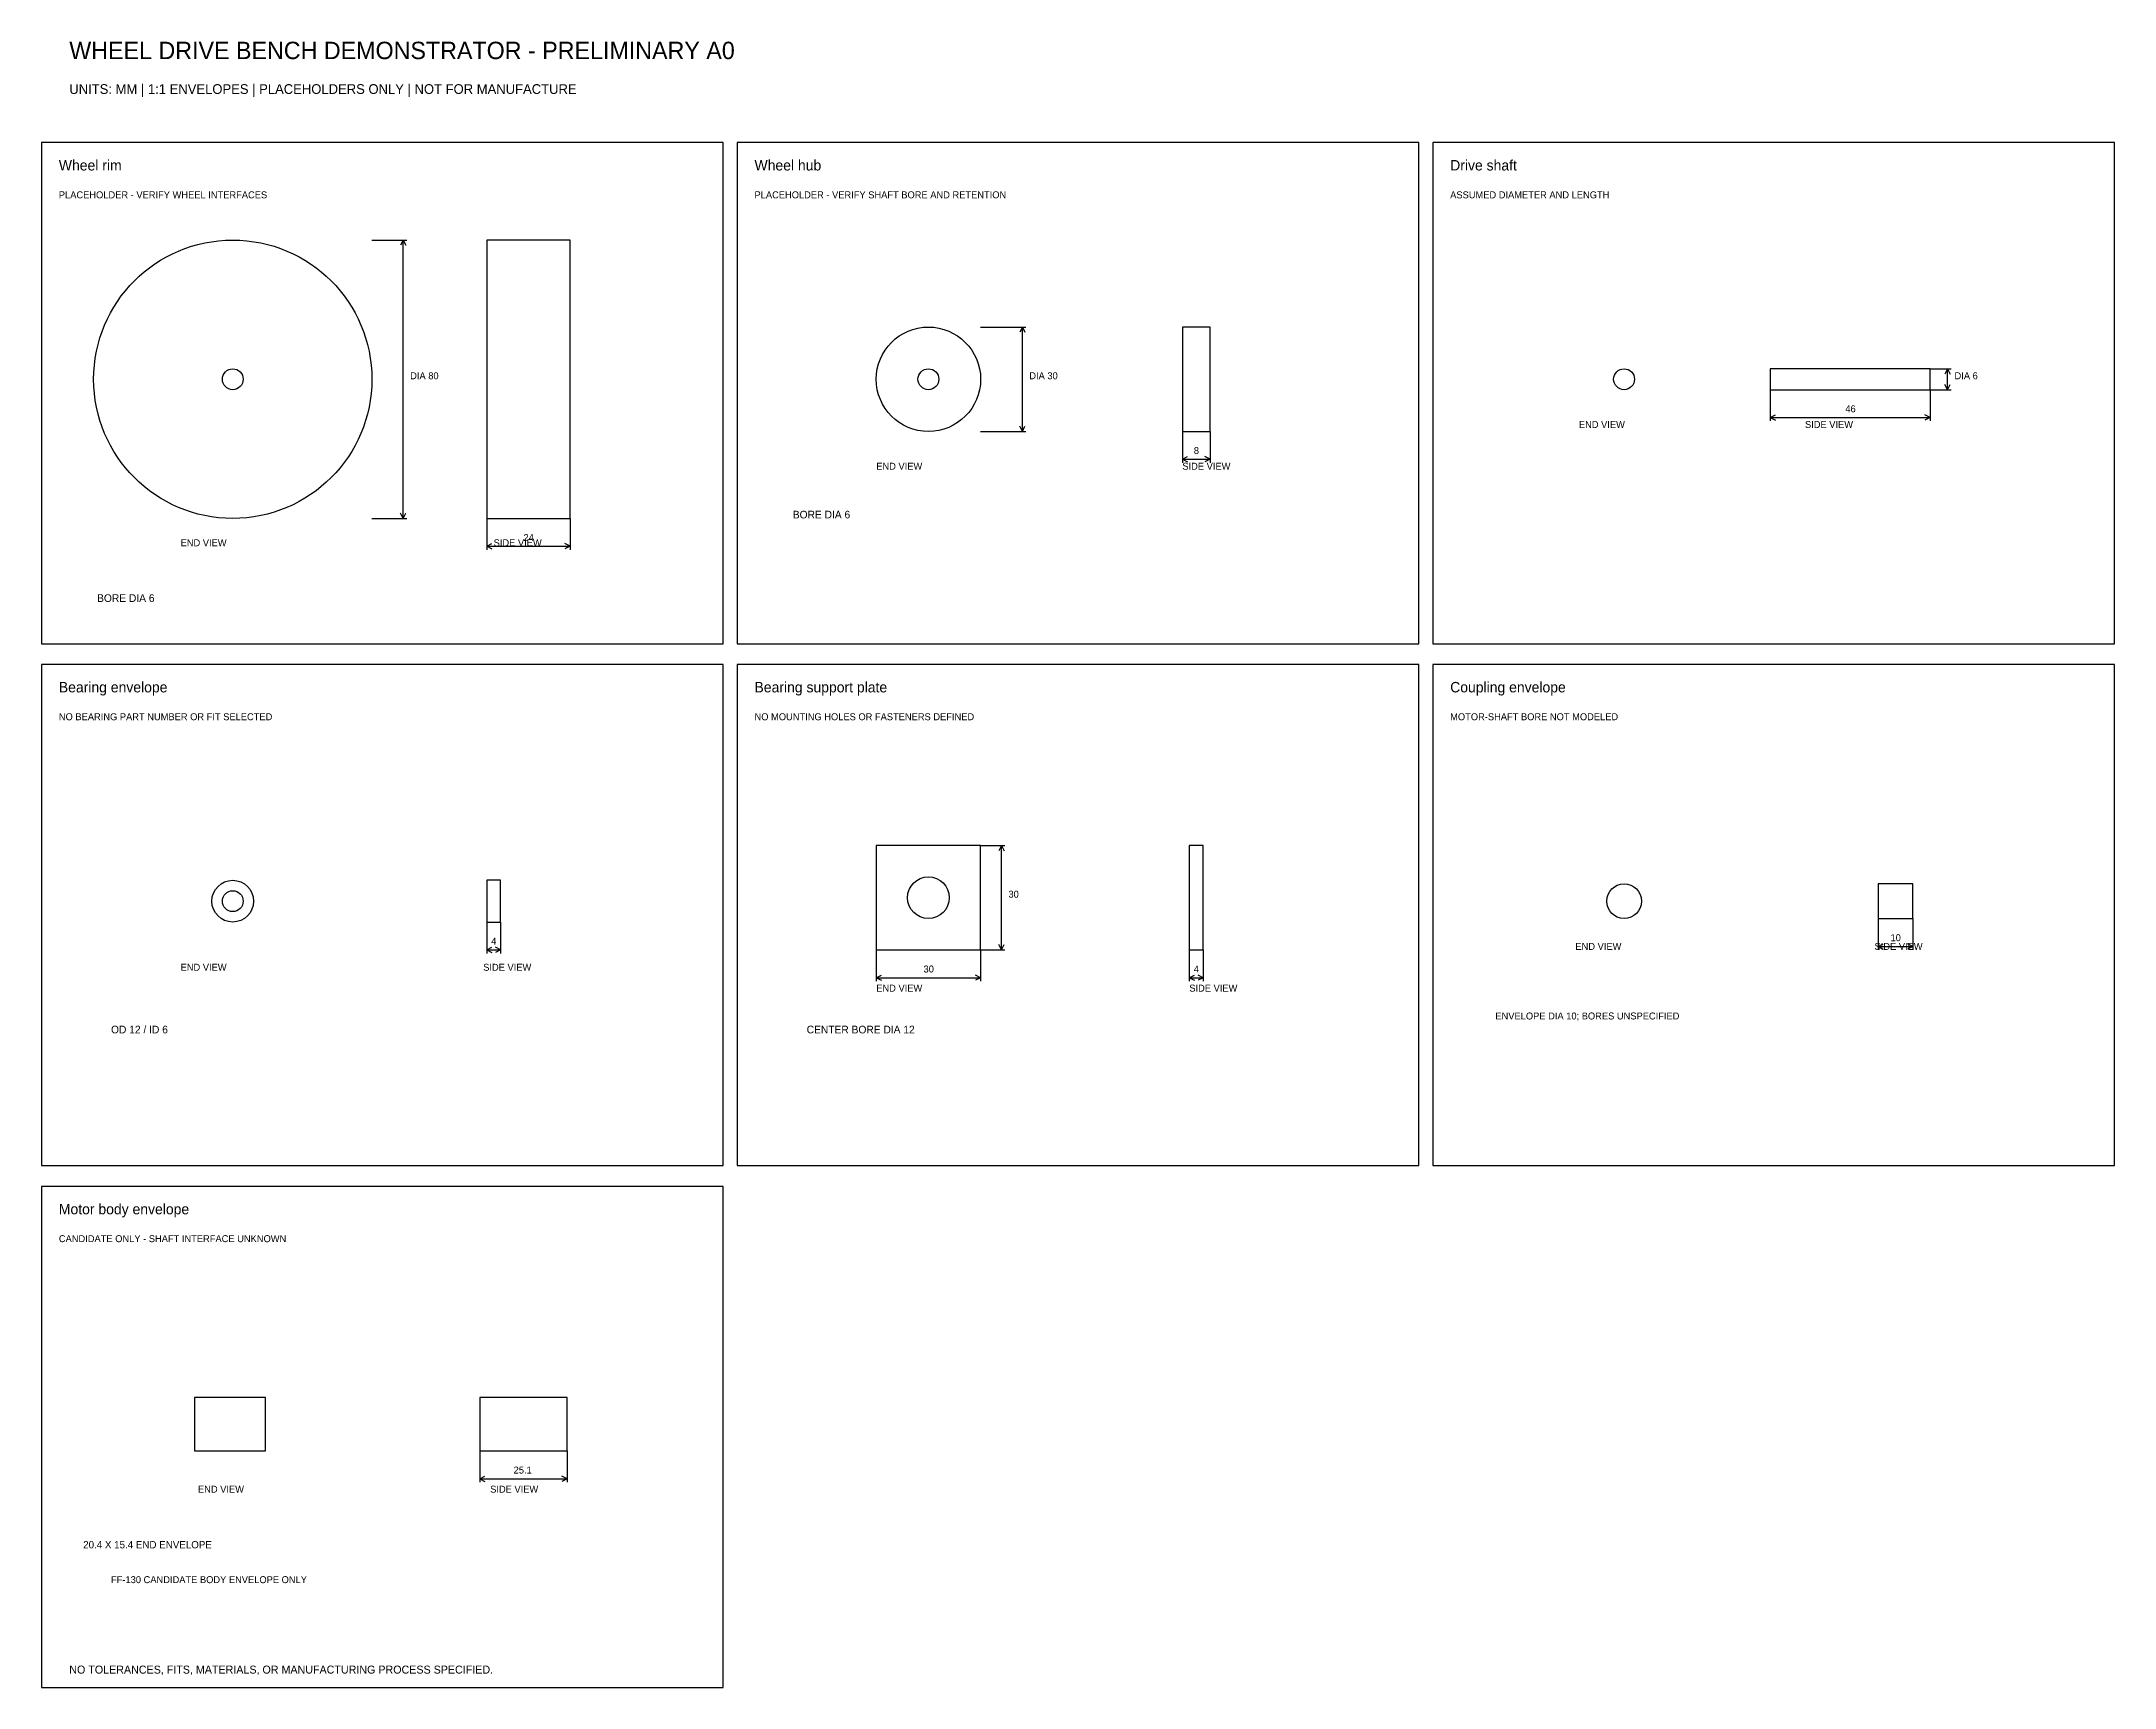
# Model space of a CAD drawing. Header units: millimetres. Extents: x 0 to 596, y 0 to 473.
import ezdxf

# ---------------------------------------------------------------- set-up
doc = ezdxf.new("R2010")
doc.units = ezdxf.units.MM
for name, color, linetype in [('DIMENSIONS', 2, 'CONTINUOUS'), ('FRAME', 8, 'CONTINUOUS'), ('OUTLINE', 7, 'CONTINUOUS'), ('TEXT', 3, 'CONTINUOUS')]:
    doc.layers.add(name, color=color, linetype=linetype)

msp = doc.modelspace()

# ---------------------------------------------------------------- linework, layer by layer
at = {"layer": 'DIMENSIONS'}
for p, q in [((95, 416), (105, 416)), ((104, 416), (103.25, 414.5)), ((104, 336), (104, 416)), ((104, 416), (104.75, 414.5)), ((270, 391), (283, 391)), ((282, 391), (281.25, 389.5)), ((282, 361), (282, 391)), ((282, 391), (282.75, 389.5)), ((543, 379), (549, 379)), ((548, 379), (547.25, 377.5)), ((548, 373), (548, 379)), ((548, 379), (548.75, 377.5)), ((497, 373), (497, 364)), ((543, 373), (543, 364)), ((543, 373), (549, 373)), ((548, 373), (547.25, 374.5)), ((548, 373), (548.75, 374.5)), ((497, 365), (498.5, 365.75)), ((497, 365), (543, 365)), ((497, 365), (498.5, 364.25)), ((543, 365), (541.5, 365.75)), ((543, 365), (541.5, 364.25)), ((270, 361), (283, 361)), ((282, 361), (281.25, 362.5)), ((282, 361), (282.75, 362.5)), ((328, 361), (328, 352)), ((336, 361), (336, 352)), ((328, 353), (329.5, 353.75)), ((328, 353), (336, 353)), ((328, 353), (329.5, 352.25)), ((336, 353), (334.5, 353.75)), ((336, 353), (334.5, 352.25)), ((95, 336), (105, 336)), ((104, 336), (103.25, 337.5)), ((104, 336), (104.75, 337.5)), ((128, 336), (128, 327)), ((152, 336), (152, 327)), ((128, 328), (129.5, 328.75)), ((128, 328), (152, 328)), ((128, 328), (129.5, 327.25)), ((152, 328), (150.5, 328.75)), ((152, 328), (150.5, 327.25)), ((270, 242), (277, 242)), ((276, 242), (275.25, 240.5)), ((276, 212), (276, 242)), ((276, 242), (276.75, 240.5)), ((528, 221), (528, 212)), ((538, 221), (538, 212)), ((128, 220), (128, 211)), ((132, 220), (132, 211)), ((128, 212), (129.5, 212.75)), ((128, 212), (132, 212)), ((128, 212), (129.5, 211.25)), ((132, 212), (130.5, 212.75)), ((132, 212), (130.5, 211.25)), ((240, 212), (240, 203)), ((270, 212), (270, 203)), ((270, 212), (277, 212)), ((276, 212), (275.25, 213.5)), ((276, 212), (276.75, 213.5)), ((330, 212), (330, 203)), ((334, 212), (334, 203)), ((528, 213), (529.5, 213.75)), ((528, 213), (538, 213)), ((528, 213), (529.5, 212.25)), ((538, 213), (536.5, 213.75)), ((538, 213), (536.5, 212.25)), ((240, 204), (241.5, 204.75)), ((240, 204), (270, 204)), ((240, 204), (241.5, 203.25)), ((270, 204), (268.5, 204.75)), ((270, 204), (268.5, 203.25)), ((330, 204), (331.5, 204.75)), ((330, 204), (334, 204)), ((330, 204), (331.5, 203.25)), ((334, 204), (332.5, 204.75)), ((334, 204), (332.5, 203.25)), ((126, 68), (126, 59)), ((151.1, 68), (151.1, 59)), ((126, 60), (127.5, 60.75)), ((126, 60), (151.1, 60)), ((126, 60), (127.5, 59.25)), ((151.1, 60), (149.6, 60.75)), ((151.1, 60), (149.6, 59.25))]:
    msp.add_line(p, q, dxfattribs=at)
at = {"layer": 'FRAME'}
for p, q in [((196, 444), (0, 444)), ((0, 444), (0, 300)), ((196, 300), (196, 444)), ((396, 444), (200, 444)), ((200, 444), (200, 300)), ((396, 300), (396, 444)), ((596, 444), (400, 444)), ((400, 444), (400, 300)), ((596, 300), (596, 444)), ((0, 300), (196, 300)), ((200, 300), (396, 300)), ((400, 300), (596, 300)), ((196, 294), (0, 294)), ((0, 294), (0, 150)), ((196, 150), (196, 294)), ((396, 294), (200, 294)), ((200, 294), (200, 150)), ((396, 150), (396, 294)), ((596, 294), (400, 294)), ((400, 294), (400, 150)), ((596, 150), (596, 294)), ((0, 150), (196, 150)), ((200, 150), (396, 150)), ((400, 150), (596, 150)), ((196, 144), (0, 144)), ((0, 144), (0, 0)), ((196, 0), (196, 144)), ((0, 0), (196, 0))]:
    msp.add_line(p, q, dxfattribs=at)
at = {"layer": 'OUTLINE'}
for p, q in [((152, 416), (128, 416)), ((128, 416), (128, 336)), ((152, 336), (152, 416)), ((336, 391), (328, 391)), ((328, 391), (328, 361)), ((336, 361), (336, 391)), ((543, 379), (497, 379)), ((497, 379), (497, 373)), ((543, 373), (543, 379)), ((497, 373), (543, 373)), ((328, 361), (336, 361)), ((128, 336), (152, 336)), ((270, 242), (240, 242)), ((240, 242), (240, 212)), ((270, 212), (270, 242)), ((334, 242), (330, 242)), ((330, 242), (330, 212)), ((334, 212), (334, 242)), ((132, 232), (128, 232)), ((128, 232), (128, 220)), ((132, 220), (132, 232)), ((538, 231), (528, 231)), ((528, 231), (528, 221)), ((538, 221), (538, 231)), ((528, 221), (538, 221)), ((128, 220), (132, 220)), ((240, 212), (270, 212)), ((330, 212), (334, 212)), ((64.4, 83.4), (44, 83.4)), ((44, 83.4), (44, 68)), ((64.4, 68), (64.4, 83.4)), ((151.1, 83.4), (126, 83.4)), ((126, 83.4), (126, 68)), ((151.1, 68), (151.1, 83.4)), ((44, 68), (64.4, 68)), ((126, 68), (151.1, 68))]:
    msp.add_line(p, q, dxfattribs=at)
for centre, radius in [((55, 376), 40), ((255, 376), 15), ((55, 376), 3), ((255, 376), 3), ((455, 376), 3), ((255, 227), 6), ((55, 226), 6), ((55, 226), 3), ((455, 226), 5)]:
    msp.add_circle(centre, radius, dxfattribs=at)

# ---------------------------------------------------------------- texts
at = {"layer": 'DIMENSIONS'}
for s, p in [('DIA 80', (106, 376)), ('DIA 30', (284, 376)), ('DIA 6', (550, 376)), ('46', (518.6, 366.5)), ('8', (331.3, 354.5)), ('24', (138.6, 329.5)), ('30', (278, 227)), ('4', (129.3, 213.5)), ('10', (531.6, 214.5)), ('30', (253.6, 205.5)), ('4', (331.3, 205.5)), ('25.1', (135.75, 61.5))]:
    msp.add_text(s, height=2, dxfattribs=at).set_placement(p)
at = {"layer": 'TEXT'}
for s, height, p in [('WHEEL DRIVE BENCH DEMONSTRATOR - PRELIMINARY A0', 5, (8, 468)), ('UNITS: MM | 1:1 ENVELOPES | PLACEHOLDERS ONLY | NOT FOR MANUFACTURE', 2.8, (8, 458)), ('Wheel rim', 3, (5, 436)), ('Wheel hub', 3, (205, 436)), ('Drive shaft', 3, (405, 436)), ('PLACEHOLDER - VERIFY WHEEL INTERFACES', 2, (5, 428)), ('PLACEHOLDER - VERIFY SHAFT BORE AND RETENTION', 2, (205, 428)), ('ASSUMED DIAMETER AND LENGTH', 2, (405, 428)), ('END VIEW', 2, (442, 362)), ('SIDE VIEW', 2, (507, 362)), ('END VIEW', 2, (240, 350)), ('SIDE VIEW', 2, (328, 350)), ('BORE DIA 6', 2.2, (216, 336)), ('END VIEW', 2, (40, 328)), ('SIDE VIEW', 2, (130, 328)), ('BORE DIA 6', 2.2, (16, 312)), ('Bearing envelope', 3, (5, 286)), ('Bearing support plate', 3, (205, 286)), ('Coupling envelope', 3, (405, 286)), ('NO BEARING PART NUMBER OR FIT SELECTED', 2, (5, 278)), ('NO MOUNTING HOLES OR FASTENERS DEFINED', 2, (205, 278)), ('MOTOR-SHAFT BORE NOT MODELED', 2, (405, 278)), ('END VIEW', 2, (441, 212)), ('SIDE VIEW', 2, (527, 212)), ('END VIEW', 2, (40, 206)), ('SIDE VIEW', 2, (127, 206)), ('END VIEW', 2, (240, 200)), ('SIDE VIEW', 2, (330, 200)), ('ENVELOPE DIA 10; BORES UNSPECIFIED', 2, (418, 192)), ('OD 12 / ID 6', 2.2, (20, 188)), ('CENTER BORE DIA 12', 2.2, (220, 188)), ('Motor body envelope', 3, (5, 136)), ('CANDIDATE ONLY - SHAFT INTERFACE UNKNOWN', 2, (5, 128)), ('END VIEW', 2, (45, 56)), ('SIDE VIEW', 2, (129, 56)), ('20.4 X 15.4 END ENVELOPE', 2.1, (12, 40)), ('FF-130 CANDIDATE BODY ENVELOPE ONLY', 2, (20, 30)), ('NO TOLERANCES, FITS, MATERIALS, OR MANUFACTURING PROCESS SPECIFIED.', 2.3, (8, 4))]:
    msp.add_text(s, height=height, dxfattribs=at).set_placement(p)

doc.saveas('drawing.dxf')
